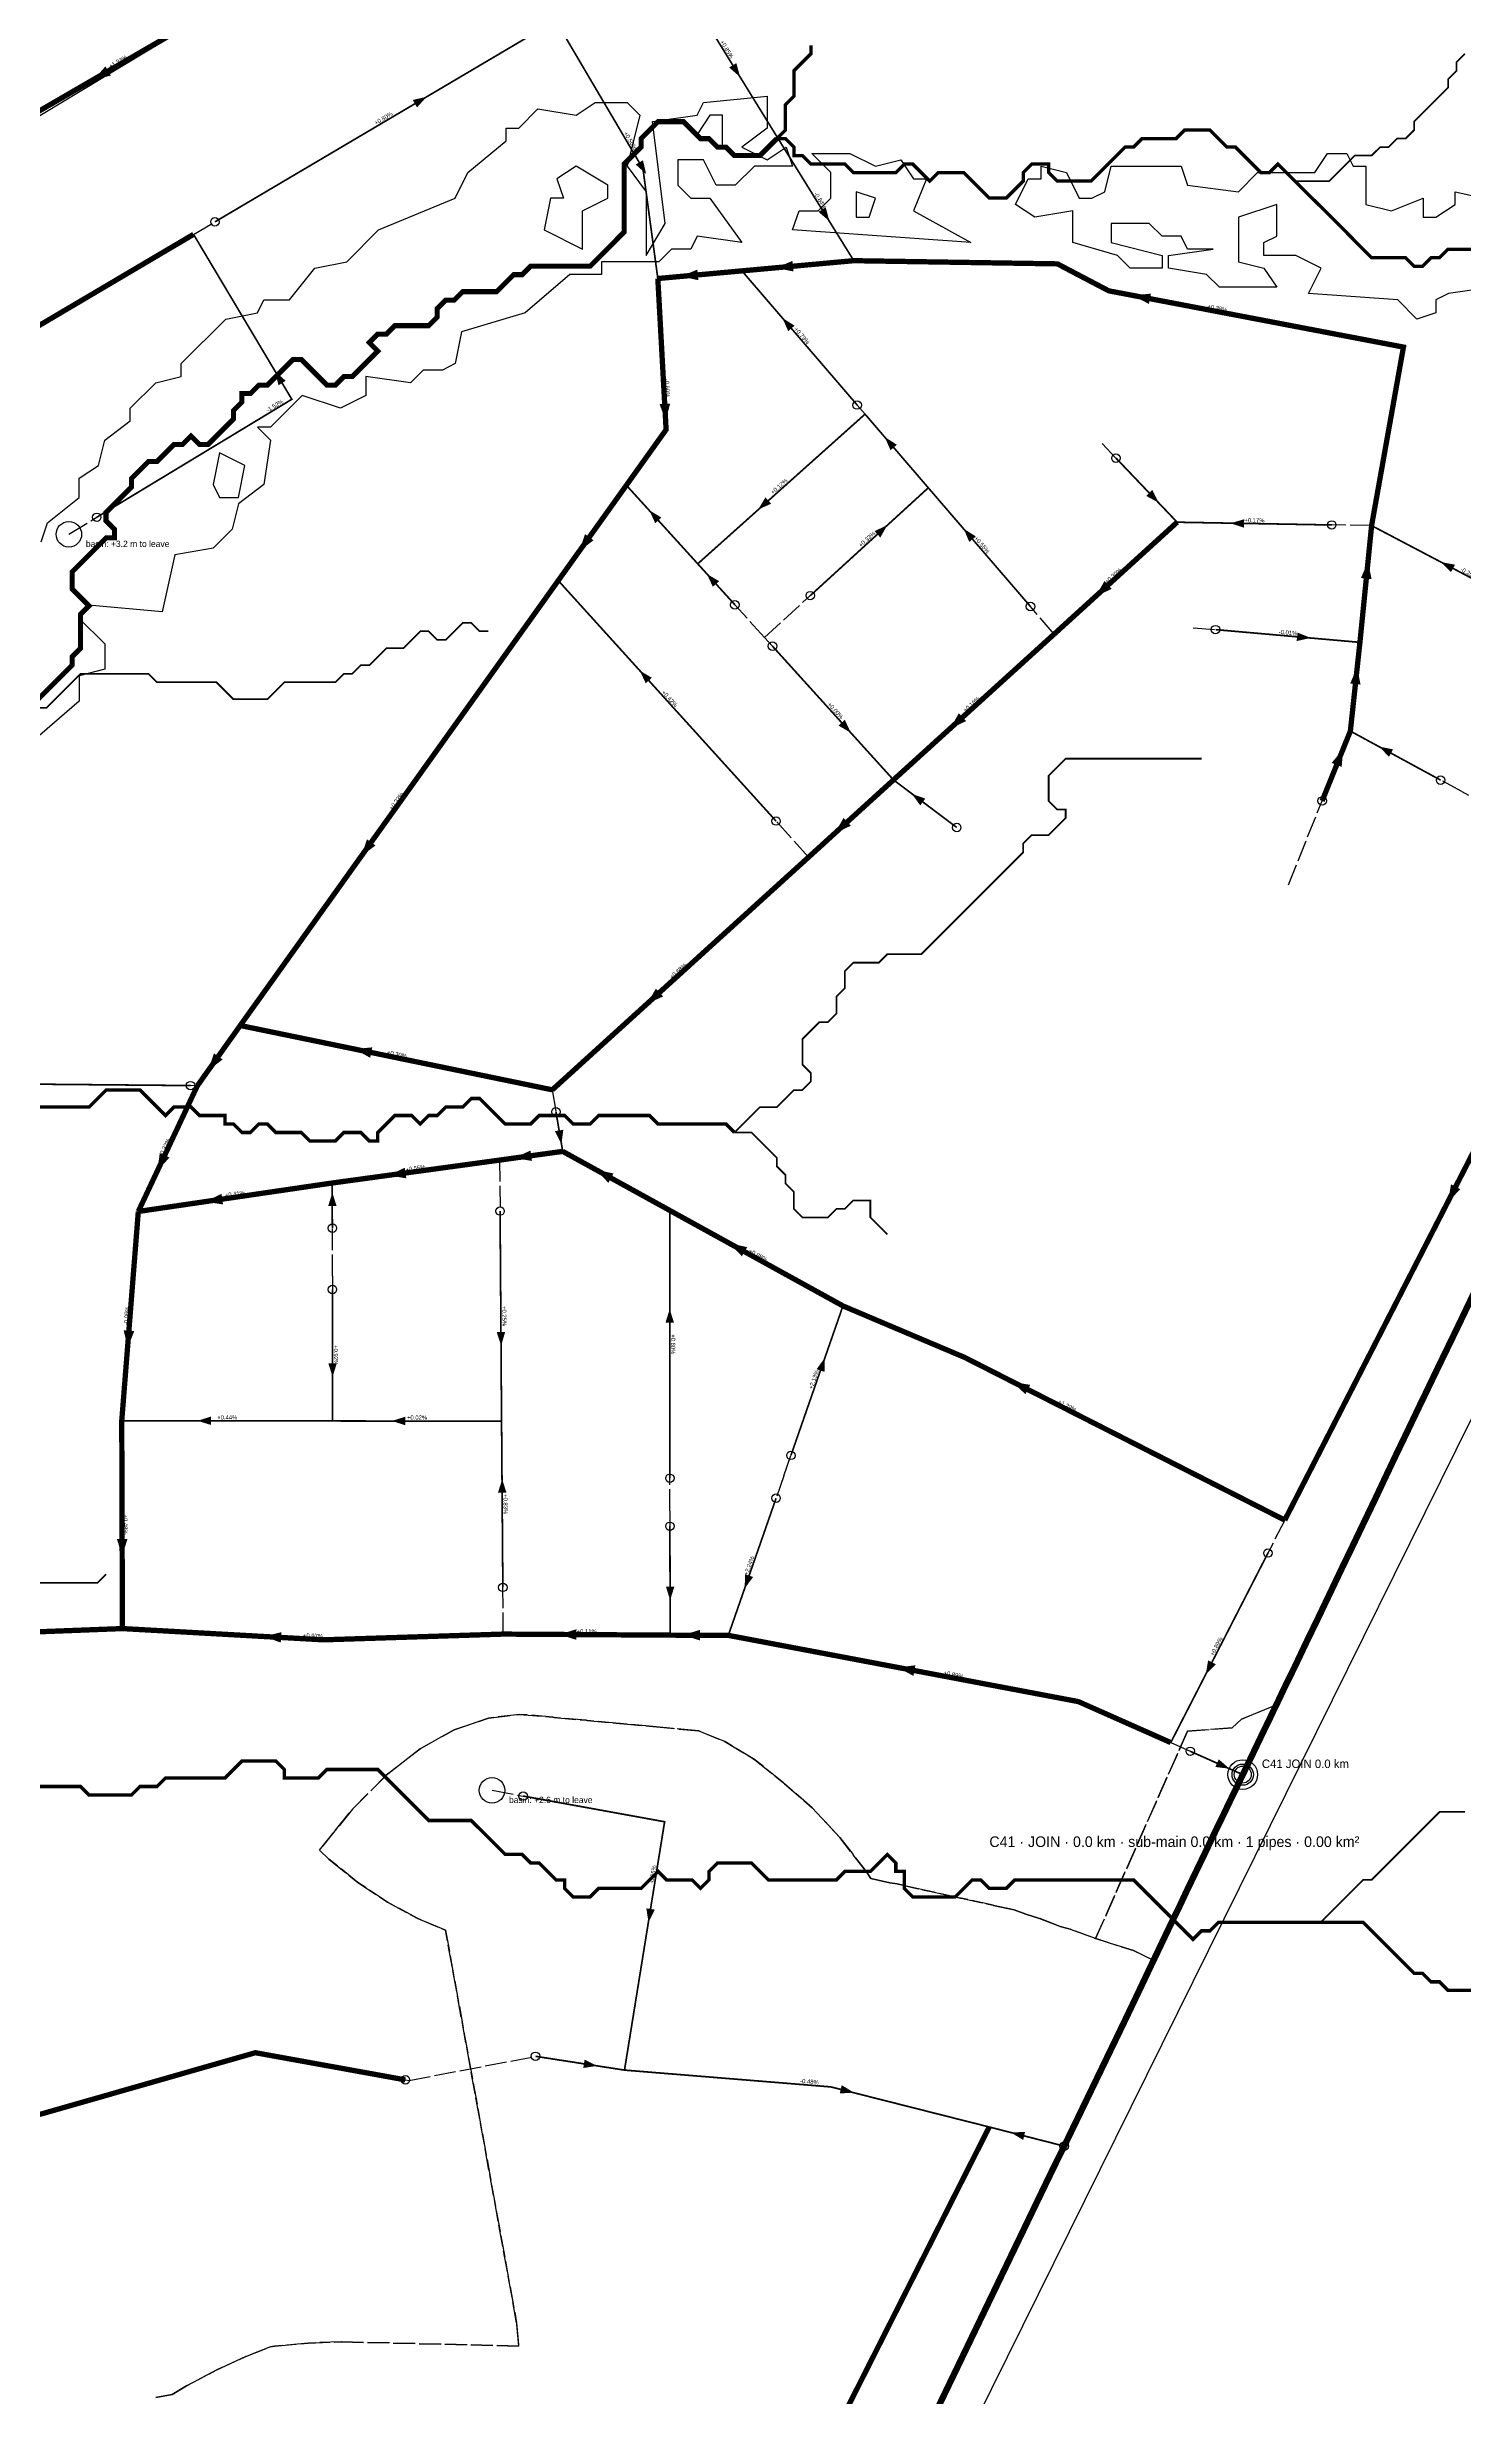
# Model space of a CAD drawing. Header units: metres. Extents: x 442821 to 452274, y 2561971 to 2571293.
# Drawn here: x 446216 to 446883, y 2564912 to 2566019 of the extents above; entities that cross this region are included whole.
import ezdxf
from ezdxf.enums import TextEntityAlignment as Align

# ---------------------------------------------------------------- set-up
doc = ezdxf.new("R2010")
doc.units = ezdxf.units.M
doc.header["$LTSCALE"] = 8
doc.linetypes.add('DASHDOT', pattern=[3.556, 2.54, -0.508, 0, -0.508])
doc.linetypes.add('DASHED', pattern=[1.524, 1.27, -0.254])
for name, color, linetype in [('A_ARROWS', 7, 'Continuous'), ('A_BASINS', 1, 'Continuous'), ('A_BUILT_2006', 252, 'Continuous'), ('A_CATCH_LABEL', 7, 'Continuous'), ('A_CATCHMENTS', 7, 'Continuous'), ('A_ENVELOPE', 3, 'Continuous'), ('A_GRADIENT', 8, 'Continuous'), ('A_HEAD_GAP', 8, 'Continuous'), ('A_HEADS', 8, 'Continuous'), ('A_JOIN_LINK', 6, 'Continuous'), ('A_MAIN_PIPE', 5, 'Continuous'), ('A_OUTLET_LABEL', 7, 'Continuous'), ('A_OUTLETS', 7, 'Continuous'), ('A_STREAMS', 5, 'Continuous'), ('A_WADI', 4, 'Continuous')]:
    doc.layers.add(name, color=color, linetype=linetype)

msp = doc.modelspace()

# ---------------------------------------------------------------- linework, layer by layer
at = {"layer": 'A_ARROWS', "color": 1}
for points in [[(446542, 2566005.1), (446536.9, 2566009.5), (446540.3, 2566011.6)], [(446237.5, 2566003.8), (446243.1, 2566010), (446245.7, 2566005.7)], [(446394.4, 2565995.7), (446389.9, 2565990.7), (446387.9, 2565994.2)], [(446497.8, 2565959.3), (446492.9, 2565963.8), (446496.3, 2565965.8)], [(446584.1, 2565937.1), (446579, 2565941.5), (446582.4, 2565943.6)], [(446514.2, 2565911.1), (446521.9, 2565914.3), (446522.4, 2565909.3)], [(446559, 2565915.1), (446566.7, 2565918.4), (446567.2, 2565913.4)], [(446727.2, 2565902.1), (446735.6, 2565903), (446734.6, 2565898.1)], [(446562, 2565891.5), (446567.7, 2565887.9), (446564.7, 2565885.3)], [(446323.1, 2565866.3), (446328, 2565861.9), (446324.6, 2565859.8)], [(446507, 2565843.1), (446504.1, 2565851), (446509.1, 2565851.2)], [(446610.2, 2565835.4), (446615.9, 2565831.8), (446612.9, 2565829.2)], [(446550.6, 2565801.3), (446554, 2565807), (446556.7, 2565804)], [(446739.2, 2565804.5), (446733.3, 2565807.7), (446736.2, 2565810.5)], [(446499.3, 2565800.9), (446505, 2565797.5), (446502.1, 2565794.8)], [(446611.4, 2565793.9), (446608.1, 2565788.1), (446605.4, 2565791.1)], [(446647.4, 2565792.2), (446653.1, 2565788.6), (446650, 2565786)], [(446773, 2565794.8), (446779.5, 2565796.7), (446779.4, 2565792.7)], [(446466.4, 2565781.7), (446469, 2565789.7), (446473, 2565786.8)], [(446526.4, 2565770.9), (446532.2, 2565767.5), (446529.2, 2565764.9)], [(446837.8, 2565776.7), (446839.5, 2565768.5), (446834.5, 2565769)], [(446872.2, 2565776.5), (446878.8, 2565775.3), (446876.9, 2565771.8)], [(446709.5, 2565760.3), (446713.7, 2565767.6), (446717.1, 2565763.9)], [(446810.8, 2565740.8), (446804.2, 2565739.3), (446804.6, 2565743.3)], [(446494.8, 2565725.4), (446500.5, 2565722), (446497.6, 2565719.4)], [(446832.7, 2565727), (446834.3, 2565718.8), (446829.4, 2565719.3)], [(446594.2, 2565696.1), (446588.4, 2565699.5), (446591.4, 2565702.2)], [(446640.9, 2565698), (446645.1, 2565705.3), (446648.5, 2565701.6)], [(446826.1, 2565688.4), (446825.4, 2565680), (446820.7, 2565681.9)], [(446843, 2565689.6), (446849.6, 2565688.3), (446847.7, 2565684.8)], [(446623, 2565667.3), (446629.3, 2565665.1), (446626.9, 2565661.9)], [(446586.6, 2565648.7), (446590.8, 2565656), (446594.2, 2565652.3)], [(446363.6, 2565638), (446366.3, 2565645.9), (446370.3, 2565643)], [(446498.2, 2565568.4), (446502.4, 2565575.6), (446505.8, 2565571.9)], [(446360.5, 2565547.1), (446368.8, 2565547.9), (446367.8, 2565543)], [(446291.6, 2565537.1), (446294.2, 2565545.1), (446298.3, 2565542.2)], [(446457.9, 2565502.4), (446454.8, 2565508.4), (446458.8, 2565509.1)], [(446267.6, 2565489.8), (446268.7, 2565498.1), (446273.3, 2565496)], [(446376.5, 2565487.6), (446384.1, 2565491.2), (446384.8, 2565486.2)], [(446435.7, 2565495.8), (446443.3, 2565499.3), (446444, 2565494.4)], [(446474.2, 2565490.2), (446482.4, 2565488.5), (446480, 2565484.1)], [(446875.5, 2565475.1), (446876.9, 2565483.4), (446881.3, 2565481.1)], [(446290.2, 2565475.2), (446297.8, 2565478.9), (446298.5, 2565473.9)], [(446350, 2565479.5), (446352, 2565473.1), (446348, 2565473.1)], [(446537.1, 2565455.5), (446545.4, 2565453.8), (446542.9, 2565449.5)], [(446253.6, 2565406.5), (446251.7, 2565414.6), (446256.7, 2565414.2)], [(446429.5, 2565407.4), (446427.4, 2565413.8), (446431.4, 2565413.8)], [(446508.9, 2565424.6), (446510.9, 2565418.2), (446506.9, 2565418.2)], [(446350.1, 2565392.7), (446348.1, 2565399.1), (446352.1, 2565399.1)], [(446582, 2565401.7), (446581.8, 2565395), (446578.1, 2565396.3)], [(446670.4, 2565390.3), (446678.7, 2565388.9), (446676.4, 2565384.5)], [(446286.5, 2565372), (446292.9, 2565374), (446292.9, 2565370)], [(446378, 2565371.9), (446384.4, 2565373.9), (446384.4, 2565369.9)], [(446430, 2565344.5), (446432, 2565338.1), (446428, 2565338.1)], [(446251, 2565308.3), (446248.5, 2565316.3), (446253.5, 2565316.3)], [(446509.1, 2565287.5), (446507.1, 2565293.9), (446511.1, 2565293.9)], [(446544.2, 2565293), (446544.4, 2565299.7), (446548.2, 2565298.4)], [(446317.8, 2565270.4), (446326, 2565272.4), (446325.7, 2565267.5)], [(446457, 2565271.3), (446465, 2565273.8), (446464.9, 2565268.8)], [(446515.1, 2565271), (446523.1, 2565273.5), (446523.1, 2565268.5)], [(446761.4, 2565252.5), (446762.5, 2565259.1), (446766.1, 2565257.3)], [(446616.3, 2565255.8), (446624.6, 2565256.8), (446623.7, 2565251.8)]]:
    msp.add_solid(points, dxfattribs=at)
at = {"layer": 'A_ARROWS', "color": 2}
msp.add_solid([(446772.6, 2565208.1), (446765.9, 2565208.9), (446767.5, 2565212.5)], dxfattribs=at)
at = {"layer": 'A_ARROWS', "color": 3}
for points in [[(446498.9, 2565135.7), (446497.9, 2565142.3), (446501.9, 2565141.7)], [(446474.8, 2565068.1), (446468.2, 2565067.1), (446468.8, 2565071)], [(446595.7, 2565055.5), (446589, 2565055.1), (446589.9, 2565059)], [(446669.6, 2565036.7), (446676.3, 2565037), (446675.4, 2565033.2)]]:
    msp.add_solid(points, dxfattribs=at)
at = {"layer": 'A_BASINS', "color": 1}
for centre in [(446225.9, 2565789.6), (446425.2, 2565197.9)]:
    msp.add_circle(centre, 6, dxfattribs=at)
at = {"layer": 'A_BUILT_2006', "color": 252}
for points in [[(446265.2, 2566018.7), (446297.5, 2566037.8)], [(446231.2, 2565998.3), (446265.2, 2566018.7)], [(446198, 2565978.3), (446231.2, 2565998.3)], [(444423.4, 2563343.2), (444431.5, 2563355.3), (444572.9, 2563267.8), (444295.2, 2562786.9), (444363.1, 2562577.1), (444377.7, 2562576.5), (444569.2, 2562604), (444800.1, 2562694.3), (445148.7, 2563361.2), (445469.4, 2563197.5), (445714.6, 2563159.3), (445807.5, 2563389.7), (445994.1, 2563715), (446180.6, 2564037.7), (446320.8, 2564284.9), (446551.4, 2564695.1), (447061.6, 2565726.9)]]:
    msp.add_lwpolyline(points, dxfattribs=at)
at = {"layer": 'A_CATCHMENTS', "color": 1, "linetype": 'DASHED'}
msp.add_lwpolyline([(446888.3, 2565433.4), (446882.7, 2565421.7), (446877.7, 2565411.3), (446872.3, 2565400.2), (446867, 2565389.2), (446864.9, 2565384.8), (446862.8, 2565380.5), (446856.4, 2565367.1), (446851.1, 2565356.1), (446845.5, 2565344.3), (446844.1, 2565341.3), (446840.6, 2565333.9), (446835.3, 2565322.9), (446830, 2565311.8), (446826.3, 2565304.2), (446819.4, 2565289.7), (446814.1, 2565278.6), (446808.7, 2565267.5), (446803.5, 2565256.5), (446798.1, 2565245.5), (446795.7, 2565240.4), (446794.7, 2565238.2), (446778.3, 2565231.4), (446773.8, 2565227.4), (446752.8, 2565225.8), (446709.5, 2565128.1), (446697.5, 2565132.5), (446692.8, 2565133.8), (446683, 2565137.6), (446676.7, 2565139.5), (446671.2, 2565141.6), (446661.4, 2565143.7), (446661.2, 2565143.8), (446646.2, 2565147.1), (446645.9, 2565147.1), (446631.2, 2565150.4), (446630.4, 2565150.5), (446616.1, 2565153.8), (446612.6, 2565154.3), (446603.7, 2565156.3), (446601.6, 2565159.5), (446589, 2565175.7), (446576, 2565189.7), (446562.9, 2565201), (446562.5, 2565201.4), (446548.9, 2565212.4), (446534.9, 2565220.9), (446522.6, 2565225.9), (446501, 2565227.9), (446501, 2565227.9), (446485.5, 2565229.4), (446485.3, 2565229.4), (446470, 2565230.8), (446469.6, 2565230.9), (446454.5, 2565232.2), (446453.9, 2565232.4), (446438.2, 2565233.7), (446423.6, 2565231.9), (446407.4, 2565226.4), (446391.3, 2565217.5), (446375.4, 2565205), (446359.5, 2565189.1), (446343.9, 2565169.7), (446348.4, 2565165.5), (446362, 2565154.5), (446376, 2565145.2), (446390.2, 2565137.5), (446403.3, 2565132), (446436.8, 2564947), (446437.8, 2564936.1), (446354.3, 2564938.1), (446338.6, 2564937.5), (446322.7, 2564936), (446320.8, 2564935.7), (446309.3, 2564931.2), (446295.2, 2564924.7), (446281.3, 2564917.3), (446274.6, 2564913.3), (446266.8, 2564911.9)], dxfattribs=at)
at = {"layer": 'A_CATCHMENTS', "color": 2, "linetype": 'DASHED'}
msp.add_lwpolyline([(446794.7, 2565238.2), (446792.8, 2565234.4), (446791.5, 2565231.6), (446788.8, 2565226.1), (446782.2, 2565212.3), (446778.8, 2565205.3), (446776.9, 2565201.3), (446775.9, 2565199.2), (446771.8, 2565190.8), (446770.6, 2565188.2), (446766.2, 2565179.2), (446760.9, 2565168.1), (446755.6, 2565157.1), (446752.6, 2565150.9), (446749.1, 2565143.4), (446745, 2565135), (446739.7, 2565123.9), (446736.8, 2565117.8), (446727.3, 2565122.4), (446710.1, 2565127.9), (446709.5, 2565128.1), (446752.8, 2565225.8), (446773.8, 2565227.4), (446778.3, 2565231.4), (446794.7, 2565238.2)], close=True, dxfattribs=at)
at = {"layer": 'A_CATCHMENTS', "color": 3, "linetype": 'DASHED'}
msp.add_lwpolyline([(446266.8, 2564911.9), (446274.6, 2564913.3), (446281.3, 2564917.3), (446295.2, 2564924.7), (446309.3, 2564931.2), (446320.8, 2564935.7), (446322.7, 2564936), (446338.6, 2564937.5), (446354.3, 2564938.1), (446437.8, 2564936.1), (446436.8, 2564947), (446403.3, 2565132), (446390.2, 2565137.5), (446376, 2565145.2), (446362, 2565154.5), (446348.4, 2565165.5), (446343.9, 2565169.7), (446359.5, 2565189.1), (446375.4, 2565205), (446391.3, 2565217.5), (446407.4, 2565226.4), (446423.6, 2565231.9), (446438.2, 2565233.7), (446453.9, 2565232.4), (446454.5, 2565232.2), (446469.6, 2565230.9), (446470, 2565230.8), (446485.3, 2565229.4), (446485.5, 2565229.4), (446501, 2565227.9), (446501, 2565227.9), (446522.6, 2565225.9), (446534.9, 2565220.9), (446548.9, 2565212.4), (446562.5, 2565201.4), (446562.9, 2565201), (446576, 2565189.7), (446589, 2565175.7), (446601.6, 2565159.5), (446603.7, 2565156.3), (446612.6, 2565154.3), (446616.1, 2565153.8), (446630.4, 2565150.5), (446631.2, 2565150.4), (446645.9, 2565147.1), (446646.2, 2565147.1), (446661.2, 2565143.8), (446661.4, 2565143.7), (446671.2, 2565141.6), (446676.7, 2565139.5), (446683, 2565137.6), (446692.8, 2565133.8), (446697.5, 2565132.5), (446709.5, 2565128.1), (446710.1, 2565127.9), (446727.3, 2565122.4), (446736.8, 2565117.8), (446734.7, 2565113.4), (446729.2, 2565101.8), (446723.9, 2565090.7), (446718.6, 2565079.7), (446694.7, 2565030.3), (446693.9, 2565028.6), (446691.2, 2565023.2), (446687.5, 2565015.6), (446628.6, 2564893.4)], dxfattribs=at)
at = {"layer": 'A_ENVELOPE', "color": 3}
msp.add_lwpolyline([(446888.3, 2565433.4), (446882.7, 2565421.7), (446877.7, 2565411.3), (446872.3, 2565400.2), (446867, 2565389.2), (446864.9, 2565384.8), (446862.8, 2565380.5), (446856.4, 2565367.1), (446851.1, 2565356.1), (446845.5, 2565344.3), (446844.1, 2565341.3), (446840.6, 2565333.9), (446835.3, 2565322.9), (446830, 2565311.8), (446826.3, 2565304.2), (446819.4, 2565289.7), (446814.1, 2565278.6), (446808.7, 2565267.5), (446803.5, 2565256.5), (446798.1, 2565245.5), (446795.7, 2565240.4), (446792.8, 2565234.4), (446791.5, 2565231.6), (446788.8, 2565226.1), (446782.2, 2565212.3), (446778.8, 2565205.3), (446776.9, 2565201.3), (446775.9, 2565199.2), (446771.8, 2565190.8), (446770.6, 2565188.2), (446766.2, 2565179.2), (446760.9, 2565168.1), (446755.6, 2565157.1), (446752.6, 2565150.9), (446749.1, 2565143.4), (446745, 2565135), (446739.7, 2565123.9), (446734.7, 2565113.4), (446729.2, 2565101.8), (446723.9, 2565090.7), (446718.6, 2565079.7), (446694.7, 2565030.3), (446693.9, 2565028.6), (446691.2, 2565023.2), (446687.5, 2565015.6), (446628.6, 2564893.4)], dxfattribs=at)
at = {"layer": 'A_HEAD_GAP', "color": 8, "linetype": 'DASHED'}
for points in [[(446284.6, 2565930.9), (446294.7, 2565936.8)], [(446600.9, 2565846.2), (446597.2, 2565850.5)], [(446712.6, 2565832.4), (446719.1, 2565825.5)], [(446225.9, 2565789.6), (446239, 2565797.6)], [(446839.5, 2565793.7), (446820.7, 2565794)], [(446553.5, 2565741), (446575.1, 2565760.7)], [(446553.5, 2565741), (446539.6, 2565756.4)], [(446690, 2565742.6), (446678.8, 2565755.6)], [(446553.5, 2565741), (446557.3, 2565736.9)], [(446755.4, 2565745.6), (446766, 2565744.7)], [(446882, 2565668.4), (446872, 2565673.8)], [(446882, 2565668.4), (446885.1, 2565666.7)], [(446800.3, 2565624.4), (446816.2, 2565664)], [(446574.3, 2565637.5), (446559, 2565654.5)], [(446286.4, 2565529.8), (446283.2, 2565529.9)], [(446453.6, 2565527.9), (446455.3, 2565517.6)], [(446428.8, 2565494.8), (446429, 2565470.8)], [(446350, 2565440.1), (446350, 2565462.7)], [(446350, 2565440.1), (446350, 2565433.8)], [(446562.7, 2565346.1), (446566, 2565355.7)], [(446509, 2565329.6), (446509, 2565344.9)], [(446562.7, 2565346.1), (446559, 2565335.5)], [(446509, 2565329.6), (446509, 2565322.3)], [(446798.6, 2565325.2), (446790.7, 2565309.7)], [(446430.5, 2565271.5), (446430.3, 2565293.5)], [(446744.9, 2565220.4), (446754.1, 2565216.3)], [(446425.2, 2565197.9), (446439.9, 2565195.2)], [(446384.4, 2565061.5), (446386.1, 2565061.2), (446445.7, 2565072.6)]]:
    msp.add_lwpolyline(points, dxfattribs=at)
at = {"layer": 'A_HEADS', "color": 1}
for centre in [(446294.7, 2565936.8), (446597.2, 2565850.5), (446719.1, 2565825.5), (446239, 2565797.6), (446820.7, 2565794), (446539.6, 2565756.4), (446575.1, 2565760.7), (446678.8, 2565755.6), (446766, 2565744.7), (446557.3, 2565736.9), (446872, 2565673.8), (446816.2, 2565664), (446559, 2565654.5), (446644.1, 2565651.5), (446283.2, 2565529.9), (446455.3, 2565517.6), (446429, 2565470.8), (446350, 2565462.7), (446350, 2565433.8), (446566, 2565355.7), (446509, 2565344.9), (446559, 2565335.5), (446509, 2565322.3), (446790.7, 2565309.7), (446430.3, 2565293.5), (446384.4, 2565061.5)]:
    msp.add_circle(centre, 2, dxfattribs=at)
at = {"layer": 'A_HEADS', "color": 2}
msp.add_circle((446754.1, 2565216.3), 2, dxfattribs=at)
at = {"layer": 'A_HEADS', "color": 3}
for centre in [(446439.9, 2565195.2), (446445.7, 2565072.6), (446694.7, 2565030.3)]:
    msp.add_circle(centre, 2, dxfattribs=at)
at = {"layer": 'A_JOIN_LINK', "color": 6, "const_width": 1.5}
msp.add_lwpolyline([(446778.8, 2565205.3), (446778.8, 2565205.3)], dxfattribs=at)
at = {"layer": 'A_JOIN_LINK', "color": 6}
msp.add_circle((446778.8, 2565205.3), 5, dxfattribs=at)
at = {"layer": 'A_MAIN_PIPE', "color": 5, "const_width": 3}
msp.add_lwpolyline([(446888.3, 2565433.4), (446882.7, 2565421.7), (446877.7, 2565411.3), (446872.3, 2565400.2), (446867, 2565389.2), (446864.9, 2565384.8), (446862.8, 2565380.5), (446856.4, 2565367.1), (446851.1, 2565356.1), (446845.5, 2565344.3), (446844.1, 2565341.3), (446840.6, 2565333.9), (446835.3, 2565322.9), (446830, 2565311.8), (446826.3, 2565304.2), (446819.4, 2565289.7), (446814.1, 2565278.6), (446808.7, 2565267.5), (446803.5, 2565256.5), (446798.1, 2565245.5), (446795.7, 2565240.4), (446792.8, 2565234.4), (446791.5, 2565231.6), (446788.8, 2565226.1), (446782.2, 2565212.3), (446776.9, 2565201.3), (446775.9, 2565199.2), (446771.8, 2565190.8), (446770.6, 2565188.2), (446766.2, 2565179.2), (446760.9, 2565168.1), (446755.6, 2565157.1), (446752.6, 2565150.9), (446749.1, 2565143.4), (446745, 2565135), (446739.7, 2565123.9), (446734.7, 2565113.4), (446729.2, 2565101.8), (446723.9, 2565090.7), (446718.6, 2565079.7), (446693.9, 2565028.6), (446691.2, 2565023.2), (446687.5, 2565015.6), (446544.7, 2564719.1)], dxfattribs=at)
at = {"layer": 'A_OUTLETS', "color": 5}
for radius in [7, 4]:
    msp.add_circle((446778.8, 2565205.3), radius, dxfattribs=at)
at = {"layer": 'A_SECONDARY_HEADER', "color": 1, "const_width": 2.5}
for points in [[(446289.5, 2566034), (446210, 2565987.9)], [(446542.9, 2565913.7), (446503.3, 2565910.1)], [(446488.5, 2565812.7), (446456.4, 2565767.8)], [(446614.3, 2565673.9), (446574.3, 2565637.5)], [(446574.3, 2565637.5), (446453.6, 2565527.9)], [(446306.6, 2565558.2), (446286.4, 2565529.8)], [(446428.8, 2565494.8), (446349.9, 2565484)], [(446590.5, 2565426.1), (446508.9, 2565471.1)], [(446798.6, 2565325.2), (446647.9, 2565401.8), (446590.5, 2565426.1)], [(446430.5, 2565271.5), (446345.8, 2565268.8), (446251.1, 2565274.1)], [(446536.5, 2565270.9), (446509.1, 2565271)], [(446744.9, 2565220.4), (446701.4, 2565239.7), (446536.5, 2565270.9)], [(446384.4, 2565061.5), (446313.7, 2565074.3), (446212.8, 2565045.4), (446007, 2565016)]]:
    msp.add_lwpolyline(points, dxfattribs=at)
at = {"layer": 'A_SECONDARY_HEADER', "color": 1, "linetype": 'DASHED', "const_width": 2.5}
for points in [[(446284.6, 2565930.9), (446016.2, 2565772.4)], [(446595.6, 2565918.5), (446542.9, 2565913.7)], [(446839.5, 2565793.7), (446854.5, 2565877.8), (446715.7, 2565904.3), (446691.5, 2565917), (446595.6, 2565918.5)], [(446747.9, 2565795.3), (446690, 2565742.6)], [(446456.4, 2565767.8), (446306.6, 2565558.2)], [(446690, 2565742.6), (446614.3, 2565673.9)], [(446829.5, 2565696.9), (446834, 2565738.7)], [(446816.2, 2565664), (446829.5, 2565696.9)], [(446453.6, 2565527.9), (446306.6, 2565558.2)], [(446458.5, 2565498.9), (446428.8, 2565494.8)], [(446508.9, 2565471.1), (446458.5, 2565498.9)], [(446349.9, 2565484), (446258.6, 2565470.6)], [(446258.6, 2565470.6), (446250.8, 2565372)], [(446250.8, 2565372), (446251.1, 2565274.1)], [(446251.1, 2565274.1), (446206.8, 2565272.4), (446203.7, 2565217.3), (446107.7, 2565217.8), (446002.1, 2565207.6)], [(446509.1, 2565271), (446430.5, 2565271.5)]]:
    msp.add_lwpolyline(points, dxfattribs=at)
at = {"layer": 'A_SECONDARY_HEADER', "color": 1, "linetype": 'DASHDOT', "const_width": 2.5}
for points in [[(446503.3, 2565910.1), (446507.2, 2565838.9), (446488.5, 2565812.7)], [(446834, 2565738.7), (446839.5, 2565793.7)], [(446996.4, 2565711.2), (446798.6, 2565325.2)], [(446286.4, 2565529.8), (446258.6, 2565470.6)]]:
    msp.add_lwpolyline(points, dxfattribs=at)
at = {"layer": 'A_SECONDARY_HEADER', "color": 3, "const_width": 2.5}
msp.add_lwpolyline([(446659.4, 2565039.3), (446430.9, 2564586.9)], dxfattribs=at)
at = {"layer": 'A_SECONDARY_MAIN', "color": 1, "const_width": 0.8}
for points in [[(446507.5, 2566061), (446561.5, 2565973.5)], [(446539.6, 2565756.4), (446522.1, 2565775.7)], [(446872, 2565673.8), (446829.5, 2565696.9)], [(446350, 2565433.8), (446350.1, 2565371.9)], [(446559, 2565335.5), (446536.5, 2565270.9)], [(446509, 2565322.3), (446509.1, 2565271)]]:
    msp.add_lwpolyline(points, dxfattribs=at)
at = {"layer": 'A_SECONDARY_MAIN', "color": 1, "linetype": 'DASHED', "const_width": 0.8}
for points in [[(446455.2, 2566031.6), (446496.3, 2565961.8), (446503.3, 2565910.1)], [(446600.9, 2565846.2), (446522.1, 2565775.7)], [(446630.7, 2565811.5), (446600.9, 2565846.2)], [(446522.1, 2565775.7), (446488.5, 2565812.7)], [(446766, 2565744.7), (446834, 2565738.7)], [(446350.1, 2565371.9), (446250.8, 2565372)], [(446429.7, 2565371.8), (446350.1, 2565371.9)]]:
    msp.add_lwpolyline(points, dxfattribs=at)
at = {"layer": 'A_SECONDARY_MAIN', "color": 1, "linetype": 'DASHDOT', "const_width": 0.8}
for points in [[(446561.5, 2565973.5), (446595.6, 2565918.5)], [(446239, 2565797.6), (446330.9, 2565853.2), (446284.6, 2565930.9)], [(446719.1, 2565825.5), (446747.9, 2565795.3)], [(446930, 2565746.1), (446839.5, 2565793.7)], [(446644.1, 2565651.5), (446614.3, 2565673.9)]]:
    msp.add_lwpolyline(points, dxfattribs=at)
at = {"layer": 'A_SECONDARY_MAIN', "color": 3, "linetype": 'DASHDOT', "const_width": 0.8}
for points in [[(446439.9, 2565195.2), (446506.5, 2565183.1), (446487.6, 2565066.1)], [(446487.6, 2565066.1), (446584.7, 2565058.2), (446659.4, 2565039.3)]]:
    msp.add_lwpolyline(points, dxfattribs=at)
at = {"layer": 'A_SECONDARY_MAIN', "color": 3, "const_width": 0.8}
msp.add_lwpolyline([(446694.7, 2565030.3), (446659.4, 2565039.3)], dxfattribs=at)
at = {"layer": 'A_SECONDARY_MAIN_BRANCH', "color": 1, "const_width": 0.8}
for points in [[(446294.7, 2565936.8), (446455.2, 2566031.6)], [(446597.2, 2565850.5), (446542.9, 2565913.7)], [(446678.8, 2565755.6), (446630.7, 2565811.5)], [(446350, 2565462.7), (446349.9, 2565484)], [(446509, 2565344.9), (446508.9, 2565471.1)], [(446566, 2565355.7), (446590.5, 2565426.1)], [(446430.3, 2565293.5), (446429.7, 2565371.8)], [(446790.7, 2565309.7), (446744.9, 2565220.4)]]:
    msp.add_lwpolyline(points, dxfattribs=at)
at = {"layer": 'A_SECONDARY_MAIN_BRANCH', "color": 1, "linetype": 'DASHED', "const_width": 0.8}
for points in [[(446575.1, 2565760.7), (446630.7, 2565811.5)], [(446820.7, 2565794), (446747.9, 2565795.3)], [(446559, 2565654.5), (446456.4, 2565767.8)], [(446557.3, 2565736.9), (446614.3, 2565673.9)], [(446283.2, 2565529.9), (446129.9, 2565531.3), (446094.7, 2565551.8)], [(446455.3, 2565517.6), (446458.5, 2565498.9)], [(446429, 2565470.8), (446429.7, 2565371.8)]]:
    msp.add_lwpolyline(points, dxfattribs=at)
at = {"layer": 'A_SECONDARY_MAIN_BRANCH', "color": 2, "linetype": 'DASHED', "const_width": 0.8}
msp.add_lwpolyline([(446754.1, 2565216.3), (446778.8, 2565205.3)], dxfattribs=at)
at = {"layer": 'A_SECONDARY_MAIN_BRANCH', "color": 3, "const_width": 0.8}
msp.add_lwpolyline([(446445.7, 2565072.6), (446487.6, 2565066.1)], dxfattribs=at)
at = {"layer": 'A_STREAMS', "color": 5}
for points, const_width in [([(446575.4, 2566020), (446575.4, 2566016), (446571.4, 2566012), (446567.4, 2566008), (446567.4, 2566004), (446567.4, 2566000), (446567.4, 2565996), (446563.4, 2565992), (446563.4, 2565988), (446563.4, 2565984), (446563.4, 2565980), (446559.4, 2565976)], 1.6), ([(446883.5, 2566016), (446879.5, 2566012), (446879.5, 2566008), (446875.5, 2566004), (446875.5, 2566000), (446871.5, 2565996), (446867.5, 2565992), (446863.5, 2565988), (446859.5, 2565984), (446859.5, 2565980), (446855.5, 2565976), (446851.5, 2565976), (446847.5, 2565972), (446843.5, 2565972), (446839.5, 2565968), (446835.5, 2565968), (446831.5, 2565968), (446827.5, 2565964), (446823.5, 2565960), (446819.5, 2565956), (446815.5, 2565956), (446811.4, 2565956), (446807.4, 2565956), (446803.4, 2565956)], 0.8), ([(446559.4, 2565976), (446555.4, 2565972), (446551.4, 2565968), (446547.4, 2565968), (446543.4, 2565968), (446539.4, 2565968), (446535.4, 2565972), (446531.4, 2565972), (446527.4, 2565976), (446523.4, 2565976), (446519.4, 2565980), (446515.4, 2565984), (446511.4, 2565984), (446507.4, 2565984), (446503.4, 2565984), (446499.4, 2565980), (446495.4, 2565976), (446495.4, 2565972), (446491.4, 2565968), (446487.4, 2565964), (446487.4, 2565960), (446487.4, 2565956), (446487.4, 2565952), (446487.4, 2565948), (446487.4, 2565944), (446487.4, 2565940), (446487.4, 2565936), (446487.4, 2565932), (446483.4, 2565927.9), (446479.4, 2565923.9), (446475.4, 2565919.9), (446471.4, 2565915.9), (446467.4, 2565915.9), (446463.4, 2565915.9), (446459.4, 2565915.9), (446455.4, 2565915.9), (446451.4, 2565915.9), (446447.4, 2565915.9), (446443.4, 2565915.9), (446439.4, 2565911.9), (446435.4, 2565911.9), (446431.4, 2565907.9), (446427.4, 2565903.9), (446423.4, 2565903.9), (446419.4, 2565903.9), (446415.4, 2565903.9), (446411.4, 2565903.9), (446407.4, 2565899.9), (446403.4, 2565899.9), (446399.4, 2565895.9), (446399.4, 2565891.9), (446395.4, 2565887.9), (446391.4, 2565887.9), (446387.4, 2565887.9), (446383.4, 2565887.9), (446379.4, 2565887.9), (446375.4, 2565883.9), (446371.4, 2565883.9), (446367.4, 2565879.9), (446371.4, 2565875.9), (446367.4, 2565871.9), (446363.4, 2565867.9), (446359.4, 2565863.9), (446355.4, 2565863.9), (446351.4, 2565859.9), (446347.4, 2565859.9), (446343.4, 2565863.9), (446339.4, 2565867.9), (446335.4, 2565871.9), (446331.4, 2565871.9), (446327.4, 2565867.9), (446323.4, 2565863.9), (446319.4, 2565859.9), (446315.4, 2565859.9), (446311.4, 2565855.9), (446307.4, 2565855.9), (446307.4, 2565851.9), (446303.4, 2565847.9), (446303.4, 2565843.9), (446299.4, 2565839.9), (446295.4, 2565835.9), (446291.4, 2565831.9), (446287.4, 2565831.9), (446283.4, 2565835.9), (446279.4, 2565831.9), (446275.4, 2565831.9), (446271.4, 2565827.9), (446267.4, 2565823.9), (446263.4, 2565823.9), (446259.4, 2565819.9), (446255.4, 2565815.9), (446255.4, 2565811.9), (446251.4, 2565807.9), (446247.4, 2565803.9), (446243.4, 2565799.9), (446243.4, 2565795.9), (446247.4, 2565791.9), (446247.4, 2565787.9), (446243.4, 2565787.9), (446239.4, 2565783.9), (446235.4, 2565779.9), (446231.4, 2565775.9), (446227.4, 2565771.9), (446227.4, 2565767.9), (446227.4, 2565763.9), (446231.4, 2565759.9), (446235.4, 2565755.9), (446231.4, 2565751.9), (446231.4, 2565747.9), (446231.4, 2565743.9), (446231.4, 2565739.9), (446231.4, 2565735.9), (446227.4, 2565731.9), (446227.4, 2565727.9), (446223.4, 2565723.9), (446219.4, 2565719.9), (446215.4, 2565715.9), (446211.4, 2565711.9)], 2.4), ([(446803.4, 2565956), (446799.4, 2565960), (446795.4, 2565964), (446791.4, 2565960), (446787.4, 2565960), (446783.4, 2565964), (446779.4, 2565968), (446775.4, 2565972), (446771.4, 2565972), (446767.4, 2565976), (446763.4, 2565980), (446759.4, 2565980), (446755.4, 2565980), (446751.4, 2565980), (446747.4, 2565976), (446743.4, 2565976), (446739.4, 2565976), (446735.4, 2565976), (446731.4, 2565976), (446727.4, 2565972), (446723.4, 2565972), (446719.4, 2565968), (446715.4, 2565964), (446711.4, 2565960), (446707.4, 2565956), (446703.4, 2565956), (446699.4, 2565956), (446695.4, 2565956), (446691.4, 2565956), (446687.4, 2565960), (446687.4, 2565964), (446683.4, 2565964), (446679.4, 2565964), (446675.4, 2565960), (446675.4, 2565956), (446671.4, 2565952), (446667.4, 2565948), (446663.4, 2565948), (446659.4, 2565948), (446655.4, 2565952), (446651.4, 2565956), (446647.4, 2565960), (446643.4, 2565960), (446639.4, 2565960), (446635.4, 2565960), (446631.4, 2565956), (446627.4, 2565960), (446623.4, 2565964), (446619.4, 2565964), (446615.4, 2565960), (446611.4, 2565960), (446607.4, 2565960), (446603.4, 2565960), (446599.4, 2565960), (446595.4, 2565960), (446591.4, 2565964), (446587.4, 2565964), (446583.4, 2565964), (446579.4, 2565964), (446575.4, 2565964), (446571.4, 2565968), (446567.4, 2565968), (446567.4, 2565972), (446563.4, 2565976), (446559.4, 2565976)], 1.6), ([(446887.5, 2565923.9), (446883.5, 2565923.9), (446879.5, 2565923.9), (446875.5, 2565923.9), (446871.5, 2565919.9), (446867.5, 2565919.9), (446863.5, 2565915.9), (446859.5, 2565915.9), (446855.5, 2565919.9), (446851.5, 2565919.9), (446847.5, 2565919.9), (446843.5, 2565919.9), (446839.5, 2565919.9), (446835.5, 2565923.9), (446831.5, 2565927.9), (446827.5, 2565932), (446823.5, 2565936), (446819.5, 2565940), (446815.5, 2565944), (446811.4, 2565948), (446807.4, 2565952), (446803.4, 2565956)], 1.6), ([(446423.4, 2565743.9), (446419.4, 2565743.9), (446415.4, 2565747.9), (446411.4, 2565747.9), (446407.4, 2565743.9), (446403.4, 2565739.9), (446399.4, 2565739.9), (446395.4, 2565743.9), (446391.4, 2565743.9), (446387.4, 2565739.9), (446383.4, 2565735.9), (446379.4, 2565735.9), (446375.4, 2565735.9), (446371.4, 2565731.9), (446367.4, 2565727.9), (446363.4, 2565727.9), (446359.4, 2565723.9), (446355.4, 2565723.9), (446351.4, 2565719.9), (446347.4, 2565719.9), (446343.4, 2565719.9), (446339.4, 2565719.9), (446335.4, 2565719.9), (446331.4, 2565719.9), (446327.4, 2565719.9), (446323.4, 2565715.9), (446319.4, 2565711.9), (446315.4, 2565711.9), (446311.4, 2565711.9), (446307.4, 2565711.9), (446303.4, 2565711.9), (446299.4, 2565715.9), (446295.4, 2565719.9), (446291.4, 2565719.9), (446287.4, 2565719.9), (446283.4, 2565719.9), (446279.4, 2565719.9), (446275.4, 2565719.9), (446271.4, 2565719.9), (446267.4, 2565719.9), (446263.4, 2565723.9), (446259.4, 2565723.9), (446255.4, 2565723.9), (446251.4, 2565723.9), (446247.4, 2565723.9), (446243.4, 2565723.9), (446239.4, 2565723.9), (446235.4, 2565723.9), (446231.4, 2565723.9), (446227.4, 2565719.9), (446223.4, 2565715.9), (446219.4, 2565711.9), (446215.4, 2565707.9), (446211.4, 2565707.9)], 0.8), ([(446759.4, 2565683.9), (446755.4, 2565683.9), (446751.4, 2565683.9), (446747.4, 2565683.9), (446743.4, 2565683.9), (446739.4, 2565683.9), (446735.4, 2565683.9), (446731.4, 2565683.9), (446727.4, 2565683.9), (446723.4, 2565683.9), (446719.4, 2565683.9), (446715.4, 2565683.9), (446711.4, 2565683.9), (446707.4, 2565683.9), (446703.4, 2565683.9), (446699.4, 2565683.9), (446695.4, 2565683.9), (446691.4, 2565679.9), (446687.4, 2565675.9), (446687.4, 2565671.9), (446687.4, 2565667.9), (446687.4, 2565663.9), (446691.4, 2565659.9), (446695.4, 2565659.9), (446695.4, 2565655.9), (446691.4, 2565651.9), (446687.4, 2565647.9), (446683.4, 2565647.9), (446679.4, 2565647.9), (446675.4, 2565643.9), (446675.4, 2565639.8), (446671.4, 2565635.8), (446667.4, 2565631.8), (446663.4, 2565627.8), (446659.4, 2565623.8), (446655.4, 2565619.8), (446651.4, 2565615.8), (446647.4, 2565611.8), (446643.4, 2565607.8), (446639.4, 2565603.8), (446635.4, 2565599.8), (446631.4, 2565595.8), (446627.4, 2565591.8), (446623.4, 2565591.8), (446619.4, 2565591.8), (446615.4, 2565591.8), (446611.4, 2565591.8), (446607.4, 2565587.8), (446603.4, 2565587.8), (446599.4, 2565587.8), (446595.4, 2565587.8), (446591.4, 2565583.8), (446591.4, 2565579.8), (446591.4, 2565575.8), (446587.4, 2565571.8), (446587.4, 2565567.8), (446587.4, 2565563.8), (446583.4, 2565559.8), (446579.4, 2565559.8), (446575.4, 2565555.8), (446571.4, 2565551.8), (446571.4, 2565547.8), (446571.4, 2565543.8), (446571.4, 2565539.8), (446575.4, 2565535.8), (446575.4, 2565531.8), (446571.4, 2565527.8), (446567.4, 2565527.8), (446563.4, 2565523.8), (446559.4, 2565519.8), (446555.4, 2565519.8), (446551.4, 2565519.8), (446547.4, 2565515.8), (446543.4, 2565511.8), (446539.4, 2565507.8)], 0.8), ([(446539.4, 2565507.8), (446535.4, 2565511.8), (446531.4, 2565511.8), (446527.4, 2565511.8), (446523.4, 2565511.8), (446519.4, 2565511.8), (446515.4, 2565511.8), (446511.4, 2565511.8), (446507.4, 2565511.8), (446503.4, 2565511.8), (446499.4, 2565515.8), (446495.4, 2565515.8), (446491.4, 2565515.8), (446487.4, 2565515.8), (446483.4, 2565515.8), (446479.4, 2565515.8), (446475.4, 2565515.8), (446471.4, 2565511.8), (446467.4, 2565511.8), (446463.4, 2565511.8), (446459.4, 2565515.8), (446455.4, 2565515.8), (446451.4, 2565515.8), (446447.4, 2565515.8), (446443.4, 2565511.8), (446439.4, 2565511.8), (446435.4, 2565511.8), (446431.4, 2565511.8), (446427.4, 2565515.8), (446423.4, 2565519.8), (446419.4, 2565523.8), (446415.4, 2565523.8), (446411.4, 2565519.8), (446407.4, 2565519.8), (446403.4, 2565519.8), (446399.4, 2565515.8), (446395.4, 2565515.8), (446391.4, 2565511.8), (446387.4, 2565515.8), (446383.4, 2565515.8), (446379.4, 2565515.8), (446375.4, 2565511.8), (446371.4, 2565507.8), (446371.4, 2565503.8), (446367.4, 2565503.8), (446363.4, 2565507.8), (446359.4, 2565507.8), (446355.4, 2565507.8), (446351.4, 2565503.8), (446347.4, 2565503.8), (446343.4, 2565503.8), (446339.4, 2565503.8), (446335.4, 2565507.8), (446331.4, 2565507.8), (446327.4, 2565507.8), (446323.4, 2565507.8), (446319.4, 2565511.8), (446315.4, 2565511.8), (446311.4, 2565507.8), (446307.4, 2565507.8), (446303.4, 2565511.8), (446299.4, 2565511.8), (446299.4, 2565515.8), (446295.4, 2565515.8), (446291.4, 2565515.8), (446287.4, 2565515.8), (446283.4, 2565519.8), (446279.4, 2565519.8), (446275.4, 2565519.8), (446271.4, 2565515.8), (446267.4, 2565519.8), (446263.4, 2565523.8), (446259.4, 2565527.8), (446255.4, 2565527.8), (446251.4, 2565527.8), (446247.4, 2565527.8), (446243.4, 2565527.8), (446239.4, 2565523.8), (446235.4, 2565519.8), (446231.4, 2565519.8), (446227.4, 2565519.8), (446223.4, 2565519.8), (446219.4, 2565519.8), (446215.4, 2565519.8), (446211.4, 2565519.8)], 1.6), ([(446611.4, 2565459.8), (446607.4, 2565463.8), (446603.4, 2565467.8), (446603.4, 2565471.8), (446603.4, 2565475.8), (446599.4, 2565475.8), (446595.4, 2565475.8), (446591.4, 2565471.8), (446587.4, 2565471.8), (446583.4, 2565467.8), (446579.4, 2565467.8), (446575.4, 2565467.8), (446571.4, 2565467.8), (446567.4, 2565471.8), (446567.4, 2565475.8), (446567.4, 2565479.8), (446563.4, 2565483.8), (446563.4, 2565487.8), (446559.4, 2565491.8), (446559.4, 2565495.8), (446555.4, 2565499.8), (446551.4, 2565503.8), (446547.4, 2565507.8), (446543.4, 2565507.8), (446539.4, 2565507.8)], 0.8), ([(446243.4, 2565299.7), (446239.4, 2565295.7), (446235.4, 2565295.7), (446231.4, 2565295.7), (446227.4, 2565295.7), (446223.4, 2565295.7), (446219.4, 2565295.7), (446215.4, 2565295.7), (446211.4, 2565295.7)], 0.8), ([(446815.5, 2565135.7), (446811.4, 2565135.7), (446807.4, 2565135.7), (446803.4, 2565135.7), (446799.4, 2565135.7), (446795.4, 2565135.7), (446791.4, 2565135.7), (446787.4, 2565135.7), (446783.4, 2565135.7), (446779.4, 2565135.7), (446775.4, 2565135.7), (446771.4, 2565135.7), (446767.4, 2565135.7), (446763.4, 2565131.7), (446759.4, 2565131.7), (446755.4, 2565127.7), (446751.4, 2565131.7), (446747.4, 2565135.7), (446743.4, 2565139.7), (446739.4, 2565143.7), (446735.4, 2565147.7), (446731.4, 2565151.7), (446727.4, 2565155.7), (446723.4, 2565155.7), (446719.4, 2565155.7), (446715.4, 2565155.7), (446711.4, 2565155.7), (446707.4, 2565155.7), (446703.4, 2565155.7), (446699.4, 2565155.7), (446695.4, 2565155.7), (446691.4, 2565155.7), (446687.4, 2565155.7), (446683.4, 2565155.7), (446679.4, 2565155.7), (446675.4, 2565155.7), (446671.4, 2565155.7), (446667.4, 2565151.7), (446663.4, 2565151.7), (446659.4, 2565151.7), (446655.4, 2565155.7), (446651.4, 2565155.7), (446647.4, 2565151.7), (446643.4, 2565147.7), (446639.4, 2565147.7), (446635.4, 2565147.7), (446631.4, 2565147.7), (446627.4, 2565147.7), (446623.4, 2565147.7), (446619.4, 2565151.7), (446619.4, 2565155.7), (446619.4, 2565159.7), (446615.4, 2565159.7), (446615.4, 2565163.7), (446611.4, 2565167.7), (446607.4, 2565163.7), (446603.4, 2565159.7), (446599.4, 2565159.7), (446595.4, 2565159.7), (446591.4, 2565159.7), (446587.4, 2565155.7), (446583.4, 2565155.7), (446579.4, 2565155.7), (446575.4, 2565155.7), (446571.4, 2565155.7), (446567.4, 2565155.7), (446563.4, 2565155.7), (446559.4, 2565155.7), (446555.4, 2565155.7), (446551.4, 2565159.7), (446547.4, 2565163.7), (446543.4, 2565163.7), (446539.4, 2565163.7), (446535.4, 2565163.7), (446531.4, 2565163.7), (446527.4, 2565159.7), (446527.4, 2565155.7), (446523.4, 2565151.7), (446519.4, 2565155.7), (446515.4, 2565155.7), (446511.4, 2565155.7), (446507.4, 2565155.7), (446503.4, 2565159.7), (446499.4, 2565155.7), (446495.4, 2565151.7), (446491.4, 2565151.7), (446487.4, 2565151.7), (446483.4, 2565151.7), (446479.4, 2565151.7), (446475.4, 2565151.7), (446471.4, 2565147.7), (446467.4, 2565147.7), (446463.4, 2565147.7), (446459.4, 2565151.7), (446459.4, 2565155.7), (446455.4, 2565155.7), (446451.4, 2565159.7), (446447.4, 2565163.7), (446443.4, 2565163.7), (446439.4, 2565167.7), (446435.4, 2565167.7), (446431.4, 2565167.7), (446427.4, 2565171.7), (446423.4, 2565175.7), (446419.4, 2565179.7), (446415.4, 2565183.7), (446411.4, 2565183.7), (446407.4, 2565183.7), (446403.4, 2565183.7), (446399.4, 2565183.7), (446395.4, 2565183.7), (446391.4, 2565187.7), (446387.4, 2565191.7), (446383.4, 2565195.7), (446379.4, 2565199.7), (446375.4, 2565203.7), (446371.4, 2565207.7), (446367.4, 2565207.7), (446363.4, 2565207.7), (446359.4, 2565207.7), (446355.4, 2565207.7), (446351.4, 2565207.7), (446347.4, 2565207.7), (446343.4, 2565203.7), (446339.4, 2565203.7), (446335.4, 2565203.7), (446331.4, 2565203.7), (446327.4, 2565203.7), (446327.4, 2565207.7), (446323.4, 2565211.7), (446319.4, 2565211.7), (446315.4, 2565211.7), (446311.4, 2565211.7), (446307.4, 2565211.7), (446303.4, 2565207.7), (446299.4, 2565203.7), (446295.4, 2565203.7), (446291.4, 2565203.7), (446287.4, 2565203.7), (446283.4, 2565203.7), (446279.4, 2565203.7), (446275.4, 2565203.7), (446271.4, 2565203.7), (446267.4, 2565199.7), (446263.4, 2565199.7), (446259.4, 2565199.7), (446255.4, 2565195.7), (446251.4, 2565195.7), (446247.4, 2565195.7), (446243.4, 2565195.7), (446239.4, 2565195.7), (446235.4, 2565195.7), (446231.4, 2565199.7), (446227.4, 2565199.7), (446223.4, 2565199.7), (446219.4, 2565199.7), (446215.4, 2565199.7), (446211.4, 2565199.7)], 1.6), ([(446883.5, 2565187.7), (446879.5, 2565187.7), (446875.5, 2565187.7), (446871.5, 2565187.7), (446867.5, 2565183.7), (446863.5, 2565179.7), (446859.5, 2565175.7), (446855.5, 2565171.7), (446851.5, 2565167.7), (446847.5, 2565163.7), (446843.5, 2565159.7), (446839.5, 2565155.7), (446835.5, 2565155.7), (446831.5, 2565151.7), (446827.5, 2565147.7), (446823.5, 2565143.7), (446819.5, 2565139.7), (446815.5, 2565135.7)], 0.8), ([(446887.5, 2565103.7), (446883.5, 2565103.7), (446879.5, 2565103.7), (446875.5, 2565103.7), (446871.5, 2565107.7), (446867.5, 2565107.7), (446863.5, 2565111.7), (446859.5, 2565111.7), (446855.5, 2565115.7), (446851.5, 2565119.7), (446847.5, 2565123.7), (446843.5, 2565127.7), (446839.5, 2565131.7), (446835.5, 2565135.7), (446831.5, 2565135.7), (446827.5, 2565135.7), (446823.5, 2565135.7), (446819.5, 2565135.7), (446815.5, 2565135.7)], 1.6)]:
    msp.add_lwpolyline(points, dxfattribs=dict(at, const_width=const_width))
at = {"layer": 'A_WADI', "color": 4}
for points in [[(446212.8, 2565786), (446215.8, 2565795), (446230.8, 2565807), (446230.8, 2565816), (446239.8, 2565822), (446242.8, 2565834), (446254.8, 2565843), (446254.8, 2565849), (446266.8, 2565861), (446278.8, 2565864), (446278.8, 2565870), (446299.8, 2565891), (446314.8, 2565894), (446317.8, 2565900), (446329.8, 2565900), (446341.8, 2565915), (446356.8, 2565918), (446371.8, 2565933), (446407.8, 2565948), (446413.8, 2565960), (446431.8, 2565975), (446431.8, 2565981), (446437.8, 2565981), (446446.8, 2565990), (446464.8, 2565987), (446473.8, 2565993), (446488.8, 2565993), (446494.8, 2565987), (446488.8, 2565963), (446497.8, 2565951), (446497.8, 2565921), (446506.8, 2565936), (446500.8, 2565984), (446521.8, 2565987), (446524.8, 2565993), (446554.8, 2565996), (446554.8, 2565981), (446554.8, 2565981), (446542.8, 2565972), (446554.8, 2565966), (446563.8, 2565972), (446566.8, 2565963), (446548.8, 2565963), (446539.8, 2565954), (446530.8, 2565954), (446524.8, 2565966), (446512.8, 2565966), (446512.8, 2565954), (446518.8, 2565948), (446527.8, 2565948), (446542.8, 2565927), (446521.8, 2565930), (446518.8, 2565924), (446509.8, 2565924), (446503.8, 2565918), (446476.8, 2565918), (446476.8, 2565912), (446461.8, 2565912), (446440.8, 2565894), (446410.8, 2565885), (446407.8, 2565870), (446401.8, 2565867), (446392.8, 2565867), (446386.8, 2565861), (446365.8, 2565864), (446365.8, 2565855), (446353.8, 2565849), (446335.8, 2565855), (446320.8, 2565840), (446314.8, 2565840), (446320.8, 2565834), (446317.8, 2565813), (446305.8, 2565804), (446302.8, 2565792), (446293.8, 2565783), (446275.8, 2565780), (446269.8, 2565753), (446236.8, 2565756), (446230.8, 2565750), (446242.8, 2565738), (446242.8, 2565726), (446230.8, 2565723), (446230.8, 2565711), (446209.8, 2565693)], [(446917.8, 2565909), (446875.8, 2565903), (446869.8, 2565900), (446869.8, 2565894), (446860.8, 2565891), (446851.8, 2565900), (446809.8, 2565903), (446815.8, 2565915), (446803.8, 2565921), (446788.8, 2565921), (446788.8, 2565927), (446794.8, 2565930), (446794.8, 2565945), (446776.8, 2565939), (446776.8, 2565918), (446788.8, 2565915), (446794.8, 2565906), (446767.8, 2565906), (446761.8, 2565912), (446743.8, 2565915), (446743.8, 2565921), (446764.8, 2565924), (446752.8, 2565924), (446749.8, 2565930), (446740.8, 2565930), (446734.8, 2565936), (446716.8, 2565936), (446716.8, 2565927), (446740.8, 2565921), (446740.8, 2565915), (446725.8, 2565915), (446719.8, 2565921), (446698.8, 2565927), (446698.8, 2565942), (446680.8, 2565939), (446671.8, 2565945), (446677.8, 2565957), (446683.8, 2565957), (446683.8, 2565963), (446695.8, 2565960), (446701.8, 2565948), (446707.8, 2565948), (446713.8, 2565951), (446716.8, 2565963), (446749.8, 2565963), (446752.8, 2565954), (446776.8, 2565951), (446785.8, 2565960), (446812.8, 2565960), (446818.8, 2565969), (446827.8, 2565969), (446830.8, 2565963), (446836.8, 2565963), (446836.8, 2565945), (446848.8, 2565942), (446863.8, 2565948), (446863.8, 2565939), (446869.8, 2565939), (446878.8, 2565945), (446878.8, 2565951), (446905.8, 2565945)]]:
    msp.add_lwpolyline(points, dxfattribs=at)
for points in [[(446521.8, 2565978), (446533.8, 2565972), (446533.8, 2565987), (446527.8, 2565987), (446521.8, 2565978)], [(446593.8, 2565969), (446605.8, 2565963), (446617.8, 2565966), (446623.8, 2565957), (446629.8, 2565957), (446623.8, 2565942), (446650.8, 2565927), (446566.8, 2565933), (446569.8, 2565942), (446578.8, 2565942), (446584.8, 2565948), (446584.8, 2565960), (446575.8, 2565969), (446593.8, 2565969)], [(446455.8, 2565957), (446458.8, 2565948), (446452.8, 2565948), (446449.8, 2565933), (446467.8, 2565924), (446467.8, 2565942), (446479.8, 2565948), (446479.8, 2565954), (446464.8, 2565963), (446455.8, 2565957)], [(446596.8, 2565939), (446602.8, 2565939), (446605.8, 2565948), (446596.8, 2565951), (446596.8, 2565939)], [(446293.8, 2565813), (446296.8, 2565807), (446305.8, 2565807), (446308.8, 2565822), (446296.8, 2565828), (446293.8, 2565813)]]:
    msp.add_lwpolyline(points, close=True, dxfattribs=at)

# ---------------------------------------------------------------- texts
at = {"layer": 'A_BASINS', "color": 1}
for s, p in [('basin: +3.2 m to leave', (446233.9, 2565783.6)), ('basin: +2.6 m to leave', (446433.2, 2565191.9))]:
    msp.add_text(s, height=3, dxfattribs=at).set_placement(p)
at = {"layer": 'A_CATCH_LABEL', "color": 2}
msp.add_text('C41 · JOIN · 0.0 km · sub-main 0.0 km · 1 pipes · 0.00 km²', height=5, dxfattribs=at).set_placement((446746.6, 2565173.7), align=Align.MIDDLE_CENTER)
at = {"layer": 'A_GRADIENT', "color": 1}
for s, rotation, p in [('+1.33%', 30.1557, (446249.8, 2566010.9)), ('+0.85%', -58.2697, (446534.5, 2566017.2)), ('+0.80%', 30.5611, (446374.9, 2565984.2)), ('+0.50%', -59.4504, (446489, 2565974.2)), ('-0.84%', -58.2697, (446578.5, 2565946)), ('+0.38%', 349.2108, (446766.5, 2565894.6)), ('+0.79%', 310.6939, (446570, 2565882.1)), ('-0.60%', -86.8559, (446506.2, 2565858.4)), ('-1.52%', 31.1912, (446323.7, 2565848.8)), ('+0.12%', 41.8268, (446561.5, 2565811)), ('+0.33%', 42.3677, (446602.9, 2565786.1)), ('+0.17%', 359.0039, (446784.3, 2565794.6)), ('+0.55%', 310.6939, (446654.8, 2565783.6)), ('+0.30%', 42.2459, (446718.9, 2565768.9)), ('-0.25%', 332.264, (446884.7, 2565769.9)), ('-0.01%', -4.9845, (446800, 2565741.7)), ('+0.42%', 312.1253, (446507.7, 2565711.1)), ('+0.16%', 42.2459, (446652.1, 2565708.3)), ('+0.00%', -47.8249, (446585.8, 2565705.4)), ('+0.32%', 54.4512, (446381.5, 2565663)), ('+0.68%', 42.2459, (446513.9, 2565582.7)), ('+0.30%', 348.3748, (446380.1, 2565543.1)), ('-0.32%', 64.8931, (446272.5, 2565500.2)), ('+0.55%', 7.8138, (446389.4, 2565489.4)), ('+0.41%', 8.3234, (446304.3, 2565477.3)), ('+0.88%', 331.1364, (446549.7, 2565448.6)), ('-0.05%', 85.4794, (446254.7, 2565421.3)), ('+0.25%', -89.5636, (446429.4, 2565421.3)), ('+0.92%', -89.9209, (446350.1, 2565402.9)), ('+0.80%', 270.0753, (446508.9, 2565408)), ('+2.13%', 70.8148, (446578.3, 2565390.9)), ('+1.29%', 333.073, (446695.5, 2565377.6)), ('+0.44%', 359.9383, (446300.5, 2565372)), ('+0.02%', 359.9383, (446389.9, 2565371.9)), ('+0.83%', 270.4364, (446430, 2565332.7)), ('+0.48%', -89.8365, (446251, 2565323.1)), ('+2.24%', 70.8148, (446547.8, 2565303.2)), ('+0.97%', 356.8224, (446340.8, 2565269.1)), ('+0.11%', 359.6899, (446469.8, 2565271.2)), ('+0.89%', 62.8685, (446767.8, 2565265)), ('+0.89%', 349.2827, (446642.3, 2565250.9))]:
    msp.add_text(s, height=2, rotation=rotation, dxfattribs=at).set_placement(p, align=Align.BOTTOM_CENTER)
at = {"layer": 'A_GRADIENT', "color": 3}
for s, rotation, p in [('-0.85%', 80.8332, (446502.5, 2565158)), ('-0.48%', -4.6097, (446574.6, 2565059.1))]:
    msp.add_text(s, height=2, rotation=rotation, dxfattribs=at).set_placement(p, align=Align.BOTTOM_CENTER)
at = {"layer": 'A_OUTLET_LABEL', "color": 5}
msp.add_text('C41 JOIN 0.0 km', height=4, dxfattribs=at).set_placement((446787.8, 2565208.4))

doc.saveas('drawing.dxf')
